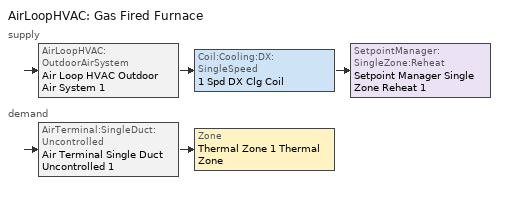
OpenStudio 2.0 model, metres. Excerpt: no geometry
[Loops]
AirLoopHVAC 'Gas Fired Furnace'
 supply: AirLoopHVAC:OutdoorAirSystem 'Air Loop HVAC Outdoor Air System 1' > Coil:Cooling:DX:SingleSpeed '1 Spd DX Clg Coil' > SetpointManager:SingleZone:Reheat 'Setpoint Manager Single Zone Reheat 1'
 demand: AirTerminal:SingleDuct:Uncontrolled 'Air Terminal Single Duct Uncontrolled 1' > Zone 'Thermal Zone 1 Thermal Zone'
[SizingPeriod:DesignDay] Daily Dry-Bulb Temperature Range {deltaC}=7.2; Barometric Pressure {Pa}=101253; Wind Speed {m/s}=5; Wind Direction {deg}=270; Sky Clearness=0; Rain Indicator=0; Snow Indicator=0; Day of Month=21; Month=7; Day Type=SummerDesignDay; Daylight Saving Time Indicator=0; Dry-Bulb Temperature Range Modifier Type=DefaultMultipliers; Solar Model Indicator=ASHRAETau; ASHRAE Taub=0.538; ASHRAE Taud=1.93
Name | Maximum Dry-Bulb Temperature {C} | Humidity Indicating Conditions at Maximum Dry-Bulb | Humidity Indicating Type
TAIPEI Ann Clg .4% Condns DB=>MWB | 34.9 | 26.8 | Wetbulb
TAIPEI Ann Clg .4% Condns WB=>MDB | 32.7 | 28 | Wetbulb
TAIPEI Ann Clg .4% Condns DP=>MDB | 30.5 | 27 | Dewpoint
[Sizing:Zone] Zone Cooling Design Supply Air Temperature Input Method=SupplyAirTemperature; Zone Cooling Design Supply Air Temperature {C}=14; Zone Cooling Design Supply Air Temperature Difference {deltaC}=11.11; Zone Heating Design Supply Air Temperature Input Method=SupplyAirTemperature; Zone Heating Design Supply Air Temperature {C}=40; Zone Heating Design Supply Air Temperature Difference {deltaC}=11.11; Zone Cooling Design Supply Air Humidity Ratio {kg-H2O/kg-air}=0.0085; Zone Heating Design Supply Air Humidity Ratio {kg-H2O/kg-air}=0.008; Cooling Design Air Flow Method=DesignDay; Heating Design Air Flow Method=DesignDay; Account for Dedicated Outdoor Air System=No; Dedicated Outdoor Air System Control Strategy=NeutralSupplyAir; Dedicated Outdoor Air Low Setpoint Temperature for Design {C}=autosize; Dedicated Outdoor Air High Setpoint Temperature for Design {C}=autosize
Thermal Zone 9 Thermal Zone; Thermal Zone 2 Thermal Zone; Thermal Zone 6 Thermal Zone; Thermal Zone 7 Thermal Zone; Thermal Zone 8 Thermal Zone; Thermal Zone 11 Thermal Zone; Thermal Zone 5 Thermal Zone; Thermal Zone 13 Thermal Zone; Thermal Zone 3 Thermal Zone; Thermal Zone 1 Thermal Zone; Thermal Zone 4 Thermal Zone; Thermal Zone 12 Thermal Zone
[Zone equipment]
Thermal Zone 1 Thermal Zone: Air Terminal Single Duct Uncontrolled 1
[AirLoopHVAC]
Gas Fired Furnace: Availability Schedule=Always On Discrete; Design Supply Air Flow Rate {m3/s}=AutoSize
[Sizing:System]
Gas Fired Furnace: Type of Load to Size On=Sensible; Design Outdoor Air Flow Rate {m3/s}=Autosize; Minimum System Air Flow Ratio=1; Preheat Design Temperature {C}=7; Preheat Design Humidity Ratio {kg-H2O/kg-Air}=0.008; Precool Design Temperature {C}=12.8; Precool Design Humidity Ratio {kg-H2O/kg-Air}=0.008; Central Cooling Design Supply Air Temperature {C}=12.8; Central Heating Design Supply Air Temperature {C}=40; Sizing Option=NonCoincident; 100% Outdoor Air in Cooling=Yes; 100% Outdoor Air in Heating=Yes; Central Cooling Design Supply Air Humidity Ratio {kg-H2O/kg-Air}=0.0085; Central Heating Design Supply Air Humidity Ratio {kg-H2O/kg-Air}=0.008; Cooling Design Air Flow Method=DesignDay; Cooling Design Air Flow Rate {m3/s}=0; Heating Design Air Flow Method=DesignDay; Heating Design Air Flow Rate {m3/s}=0; System Outdoor Air Method=ZoneSum; Zone Maximum Outdoor Air Fraction=1; Cooling Supply Air Flow Rate Per Floor Area {m3/s-m2}=0.00996765; Cooling Fraction of Autosized Cooling Supply Air Flow Rate=1; Cooling Supply Air Flow Rate Per Unit Cooling Capacity {m3/s-W}=3.94755e-05; Heating Supply Air Flow Rate Per Floor Area {m3/s-m2}=0.00996765; Heating Fraction of Autosized Heating Supply Air Flow Rate=1; Heating Fraction of Autosized Cooling Supply Air Flow Rate=1; Heating Supply Air Flow Rate Per Unit Heating Capacity {m3/s-W}=3.15882e-05; Cooling Design Capacity Method=CoolingDesignCapacity; Cooling Design Capacity {W}=autosize; Cooling Design Capacity Per Floor Area {W/m2}=234.7; Fraction of Autosized Cooling Design Capacity=1; Heating Design Capacity Method=HeatingDesignCapacity; Heating Design Capacity {W}=autosize; Heating Design Capacity Per Floor Area {W/m2}=157; Fraction of Autosized Heating Design Capacity=1; Central Cooling Capacity Control Method=OnOff
[SetpointManager:SingleZone:Reheat]
Setpoint Manager Single Zone Reheat 1: Minimum Supply Air Temperature {C}=-99; Maximum Supply Air Temperature {C}=99; Control Zone=Thermal Zone 1 Thermal Zone
[Controller:OutdoorAir]
Controller Outdoor Air 1: Minimum Outdoor Air Flow Rate {m3/s}=Autosize; Maximum Outdoor Air Flow Rate {m3/s}=Autosize; Economizer Control Type=NoEconomizer; Economizer Control Action Type=ModulateFlow; Economizer Maximum Limit Dry-Bulb Temperature {C}=28; Economizer Maximum Limit Enthalpy {J/kg}=64000; Economizer Minimum Limit Dry-Bulb Temperature {C}=-100; Lockout Type=NoLockout; Minimum Limit Type=FixedMinimum; Controller Mechanical Ventilation=Controller Mechanical Ventilation 1; High Humidity Control=No; Heat Recovery Bypass Control Type=BypassWhenWithinEconomizerLimits
[Controller:MechanicalVentilation]
Controller Mechanical Ventilation 1: Availability Schedule=Always On Discrete; System Outdoor Air Method=ZoneSum
[AirLoopHVAC:OutdoorAirSystem]
Air Loop HVAC Outdoor Air System 1: Controller=Controller Outdoor Air 1
[AirTerminal:SingleDuct:Uncontrolled]
Air Terminal Single Duct Uncontrolled 1: Availability Schedule=Always On Discrete; Maximum Air Flow Rate {m3/s}=AutoSize
[Coil:Cooling:DX:SingleSpeed]
1 Spd DX Clg Coil: Availability Schedule=Always On Discrete 1; Rated Total Cooling Capacity {W}=Autosize; Rated Sensible Heat Ratio=Autosize; Rated COP {W/W}=3; Rated Air Flow Rate {m3/s}=Autosize; Rated Evaporator Fan Power Per Volume Flow Rate {W/(m3/s)}=773.3; Total Cooling Capacity Function of Temperature Curve=OS:Curve:Biquadratic 1; Total Cooling Capacity Function of Flow Fraction Curve=OS:Curve:Quadratic 1; Energy Input Ratio Function of Temperature Curve=OS:Curve:Biquadratic 2; Energy Input Ratio Function of Flow Fraction Curve=OS:Curve:Quadratic 2; Part Load Fraction Correlation Curve=OS:Curve:Quadratic 3; Condenser Type=AirCooled; Evaporative Condenser Effectiveness=0; Evaporative Condenser Air Flow Rate {m3/s}=Autosize; Evaporative Condenser Pump Rated Power Consumption {W}=Autosize; Crankcase Heater Capacity {W}=0; Maximum Outdoor Dry-Bulb Temperature for Crankcase Heater Operation {C}=0; Basin Heater Capacity {W/K}=0; Basin Heater Setpoint Temperature {C}=10
[SetpointManager:MixedAir]
Mixed Air Temp 1: Control Variable=Temperature
[Schedule:Constant] Value=1
Always On Discrete; Always On Discrete 1
[Curve:Biquadratic] Minimum Value of x {BasedOnField A2}=17; Maximum Value of x {BasedOnField A2}=22; Minimum Value of y {BasedOnField A3}=13; Maximum Value of y {BasedOnField A3}=46
Name | Coefficient1 Constant | Coefficient2 x | Coefficient3 x**2 | Coefficient4 y | Coefficient5 y**2 | Coefficient6 x*y
OS:Curve:Biquadratic 1 | 0.42415 | 0.04426 | -0.00042 | 0.00333 | -8e-05 | -0.00021
OS:Curve:Biquadratic 2 | 1.23649 | -0.02431 | 0.00057 | -0.01434 | 0.00063 | -0.00038
[Curve:Quadratic]
Name | Coefficient1 Constant | Coefficient2 x | Coefficient3 x**2 | Minimum Value of x {BasedOnField A2} | Maximum Value of x {BasedOnField A2}
OS:Curve:Quadratic 1 | 0.77136 | 0.34053 | -0.11088 | 0.75918 | 1.13877
OS:Curve:Quadratic 2 | 1.2055 | -0.32953 | 0.12308 | 0.75918 | 1.13877
OS:Curve:Quadratic 3 | 0.771 | 0.229 | 0 | 0 | 1
